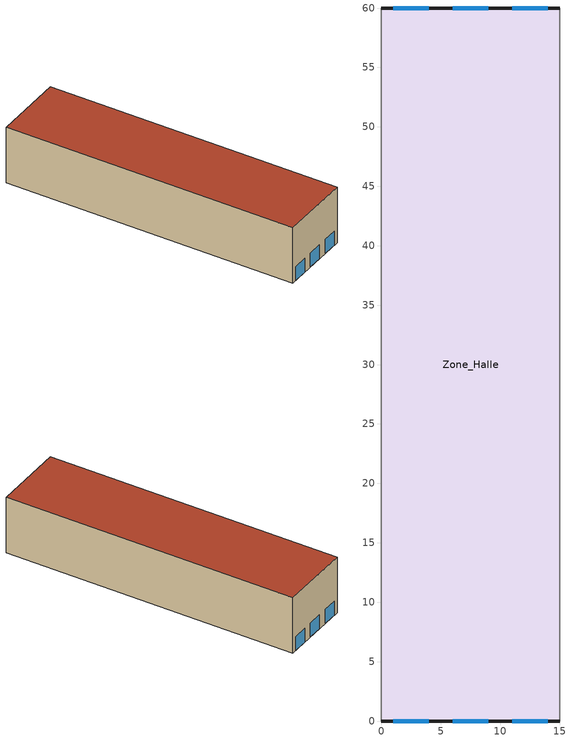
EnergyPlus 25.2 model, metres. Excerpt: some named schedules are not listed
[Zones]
Zone_Halle
 floor ground (Boden): 0,0 0,60 15,60 15,0 z0
 wall outside (Aussenwand): 0,0 15,0 / 15,60 0,60 z0:12
 wall adiabatic (Innenwand): 0,60 0,0 / 15,0 15,60 z0:12
 window (Tor): 1,0 4,0 / 6,0 9,0 / 11,0 14,0 / 4,60 1,60 / 9,60 6,60 / 14,60 11,60 z0:3
 roof outside (Dach): 15,0 15,60 0,60 0,0 z12
[Building]
Halle_15x60x12: North Axis {deg}=90; Terrain=Country; Minimum Number of Warmup Days=6
[Site:Location]
Muenchen_Bayern_DEU: Latitude {deg}=48.13; Longitude {deg}=11.7; Time Zone {hr}=1; Elevation {m}=529
[Site:GroundTemperature:BuildingSurface]
15, 15, 15, 15, 15, 15, 15, 15, 15, 15, 15, 15
[Material]
Name | Roughness | Thickness {m} | Conductivity {W/m-K} | Density {kg/m3} | Specific Heat {J/kg-K}
AW_IW_Obj30_Porenbeton | MediumRough | 0.2032 | 0.5 | 464 | 880
D_Obj14_Gipskarton | MediumSmooth | 0.0159 | 0.16 | 800 | 1090
B_Obj43_Beton | MediumRough | 0.2032 | 1.95 | 2240 | 900
AW_Obj91_Waermedaemmung | Rough | 0.025 | 0.0245 | 24 | 1590
D_Obj80_Daemmung | MediumRough | 0.05 | 0.036 | 140 | 960
D_Obj84_XPS | MediumSmooth | 0.025 | 0.029 | 29 | 1210
D_Obj8_Built-up roofing | Rough | 0.0095 | 0.16 | 1120 | 1460
Obj03_Metal surface | Smooth | 0.005 | 15 | 7824 | 500
Obj20_G06 50mm wood | MediumSmooth | 0.0508 | 0.15 | 608 | 1630
[WindowMaterial:SimpleGlazingSystem]
Glazing_Tor: U-Factor {W/m2-K}=1.8; Solar Heat Gain Coefficient=0.0001
[Construction]
Aussenwand: AW_Obj91_Waermedaemmung, AW_IW_Obj30_Porenbeton
Innenwand: AW_IW_Obj30_Porenbeton
Dach: D_Obj8_Built-up roofing, D_Obj80_Daemmung, D_Obj14_Gipskarton
Boden: D_Obj84_XPS, B_Obj43_Beton
Tor: Glazing_Tor
Metall_IM: Obj03_Metal surface
Holz_IM: Obj20_G06 50mm wood
[Zone]
Zone_Halle: Multiplier=1; Ceiling Height {m}=12; Volume {m3}=10800; Floor Area {m2}=900; Part of Total Floor Area=Yes
[ZoneControl:Thermostat]
Thermostat: Zone or ZoneList=Zone_Halle; Control Type Schedule=Sch_Regelungsart; Control 1=Sollwert_Heizen
[ThermostatSetpoint:SingleHeating]
Sollwert_Heizen: Setpoint Temperature Schedule=Sch_T_soll
[ZoneHVAC:IdealLoadsAirSystem]
IdealLoads: Maximum Heating Supply Air Temperature {C}=50; Minimum Cooling Supply Air Temperature {C}=13; Maximum Heating Supply Air Humidity Ratio {kgWater/kgDryAir}=0.0156; Minimum Cooling Supply Air Humidity Ratio {kgWater/kgDryAir}=0.0077; Heating Limit=NoLimit; Cooling Limit=NoLimit; Dehumidification Control Type=None; Humidification Control Type=None; Demand Controlled Ventilation Type=None; Outdoor Air Economizer Type=NoEconomizer; Heat Recovery Type=None
[Zone equipment]
Zone_Halle: IdealLoads
[ElectricEquipment]
Interne_Gewinne_Geraete: Zone or ZoneList or Space or SpaceList=Zone_Halle; Schedule=Sch_Geraete; Design Level Calculation Method=EquipmentLevel; Design Level {W}=9375
[InternalMass] Zone or ZoneList=Zone_Halle
Name | Construction | Surface Area {m2}
Interne_Masse_Metall | Metall_IM | 1607.14
Interne_Masse_Holz | Holz_IM | 803.57
[EnergyManagementSystem:Sensor] Output:Variable or Output:Meter=Schedule Value
Name | Output:Variable or Output:Meter Index Key
Sens_Tor1 | AN_1_Tor_Schedule
Sens_Tor2 | AN_2_Tor_Schedule
Sens_Tor3 | AN_3_Tor_Schedule
Sens_Tor4 | AB_1_Tor_Schedule
Sens_Tor5 | AB_2_Tor_Schedule
Sens_Tor6 | AB_3_Tor_Schedule
[EnergyManagementSystem:Actuator] Actuated Component Type=AirFlow Network Window/Door Opening; Actuated Component Control Type=Venting Opening Factor
Name | Actuated Component Unique
Act_Tor1 | gate 1
Act_Tor2 | gate 2
Act_Tor3 | gate 3
Act_Tor4 | gate 4
Act_Tor5 | gate 5
Act_Tor6 | gate 6
[EnergyManagementSystem:Program]
Prog_Toroeffnung: SET Act_Tor1 = Sens_Tor1; SET Act_Tor2 = Sens_Tor2; SET Act_Tor3 = Sens_Tor3; SET Act_Tor4 = Sens_Tor4; SET Act_Tor5 = Sens_Tor5; SET Act_Tor6 = Sens_Tor6
[EnergyManagementSystem:ProgramCallingManager]
Mgr_Toroeffnung: BeginTimestepBeforePredictor; Prog_Toroeffnung
[Schedule:Constant]
Name | Hourly Value
Sch_T_soll | 17
Sch_Regelungsart | 1
[Schedule:Compact]
Sch_Geraete: Through: 12/31, For: Weekdays, Until: 07:00, 0, Until: 16:00, 1, Until: 24:00, 0, For: AllOtherDays, Until: 24:00, 0
[AirflowNetwork:MultiZone:Zone]
Zone_Halle: Ventilation Control Mode=Constant; Indoor and Outdoor Temperature Difference Lower Limit For Maximum Venting Open Factor {deltaC}=0; Indoor and Outdoor Temperature Difference Upper Limit for Minimum Venting Open Factor {deltaC}=100; Indoor and Outdoor Enthalpy Difference Lower Limit For Maximum Venting Open Factor {deltaJ/kg}=0; Indoor and Outdoor Enthalpy Difference Upper Limit for Minimum Venting Open Factor {deltaJ/kg}=300000
[AirflowNetwork:MultiZone:Surface] Window/Door Opening Factor, or Crack Factor=1; Ventilation Control Mode=Constant
AW_Sued: Leakage Component=Crack_AW_Sued
AW_Nord: Leakage Component=Crack_AW_Nord
Dach: Leakage Component=Crack_Dach
gate 1; gate 2; gate 3; gate 4; gate 5; gate 6: Leakage Component=AFN_Tor; Indoor and Outdoor Temperature Difference Upper Limit for Minimum Venting Open Factor {deltaC}=100; Indoor and Outdoor Enthalpy Difference Upper Limit for Minimum Venting Open Factor {deltaJ/kg}=300000; Venting Availability Schedule=Sch_Immer_an; Equivalent Rectangle Method=PolygonHeight; Equivalent Rectangle Aspect Ratio=1
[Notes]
AFN_E+_Jahr_rot90.idf
Modellansatz      : AirflowNetwork, MultiZone:Component:DetailedOpening, SurfaceAverageCalculation
Geometrie         : Hallenstueck 15 x 60 x 12 m, A = 900 m2, V = 10800 m3
Tore              : alle sechs, schedulegesteuert
Gebaeudedrehung   : 90 Grad (Tore in Ost/West)
Tor 1-3 (AW_Sued) <- AN_1..3, Tor 4-6 (AW_Nord) <- AB_1..3
Wetterdatei       : DEU_Munich.108660_IWEC.epw (Stundenwerte, unveraendert)
Windprofil        : EnergyPlus-Standard (Terrain Country)
Zeitraum          : 1.1. bis 31.12.
Timestep          : 60 pro Stunde
Sollwert          : 17 Grad C konstant, keine Nachtabsenkung
Auswertung        : Oktober bis April, 5088 h
Erzeugt von make_heizperiode.py. Setzungen siehe README_Heizperiode.md.
STUFE 2 - Referenzlauf AFN_E+.
Crack-Koeffizient C = 0.013688 kg/s bei 1 Pa (aus Stufe 1).
Liefert Q_AFN je Zeitschritt fuer die Kalibrierung der DFR-Objekte:
Q_design = Summe(Q_AFN * dt) / Summe(Summe_i(s_i) * dt)
mit s_i dem Schedulewert von Tor i. Damit trifft DFR_DEFAULT den
kumulierten Aussenluftaustausch exakt; BLAST und DOE-2 weichen allein
durch ihre Koeffizientensaetze ab (Innen-Spanne fuer 6.3.2).
